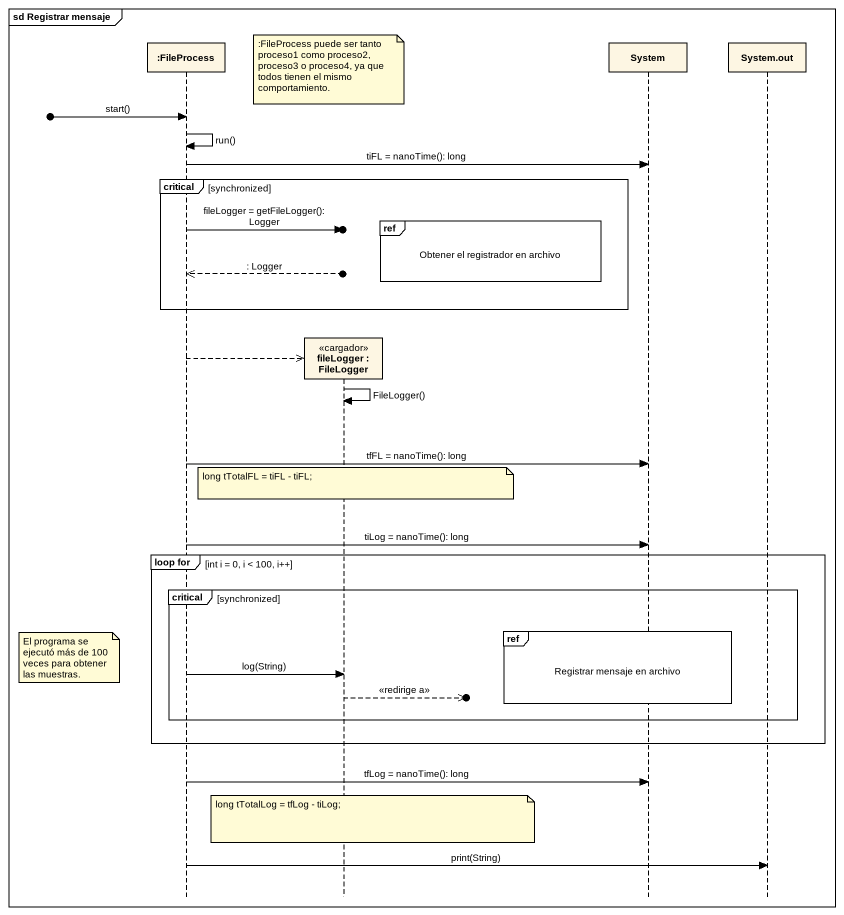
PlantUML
@startuml
mainframe sd Registrar mensaje
hide footbox
participant ":FileProcess" as FileProcess
participant "fileLogger : FileLogger" as fileLogger <<cargador>>
participant System
participant "System.out" as System_out

note over fileLogger : :FileProcess puede ser tanto proceso1 como proceso2, proceso3 o proceso4, ya que todos tienen el mismo comportamiento.
[o-> FileProcess : start()
FileProcess -> FileProcess : run()
FileProcess -> System : tiFL = nanoTime(): long
critical synchronized
  ref over fileLogger : Obtener el registrador en archivo
  FileProcess ->o] : fileLogger = getFileLogger(): Logger
  FileProcess <<--o] : : Logger
end
FileProcess -->> fileLogger **
fileLogger -> fileLogger : FileLogger()
FileProcess -> System : tfFL = nanoTime(): long
note over fileLogger : long tTotalFL = tiFL - tiFL;
FileProcess -> System : tiLog = nanoTime(): long
group loop for [int i = 0, i < 100, i++]
  critical synchronized
    ref over System : Registrar mensaje en archivo
    note left of FileProcess : El programa se ejecutó más de 100 veces para obtener las muestras.
    FileProcess -> fileLogger : log(String)
    fileLogger -->>o] : <<redirige a>>
  end
end
FileProcess -> System : tfLog = nanoTime(): long
note over fileLogger : long tTotalLog = tfLog - tiLog;
FileProcess -> System_out : print(String)
@enduml
